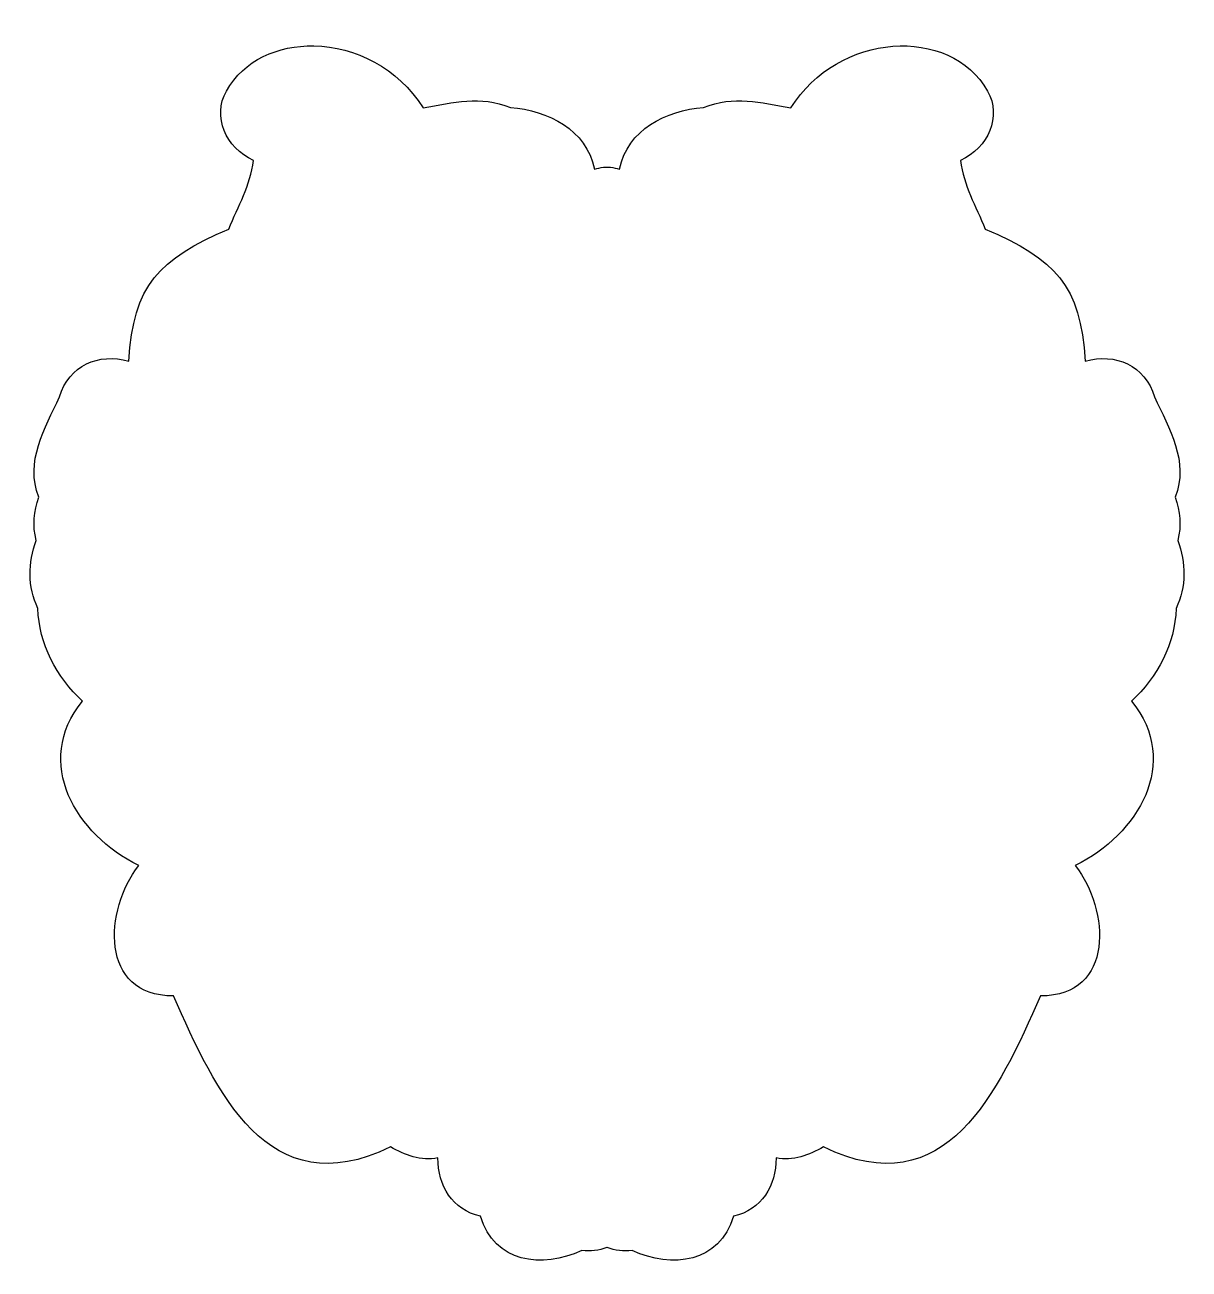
# Model space of a CAD drawing. Header units: centimetres. Extents: x -5.9 to 3.5, y 0 to 10.2.
import ezdxf

# ---------------------------------------------------------------- set-up
doc = ezdxf.new("R2010")
doc.units = ezdxf.units.CM
doc.header["$MEASUREMENT"] = 0
doc.layers.add('Layer 1', color=7, linetype='Continuous')

msp = doc.modelspace()

# ---------------------------------------------------------------- linework, layer by layer
at = {"layer": 'Layer 1', "color": 216}
msp.add_open_spline([(-3.59089, 10.02574), (-3.88477, 10.03185), (-4.16251, 9.91011), (-4.30526, 9.65698), (-4.30526, 9.65698), (-4.42182, 9.4503), (-4.31122, 9.1953), (-4.0845, 9.0906), (-4.0845, 9.0906), (-4.1096, 8.88388), (-4.20997, 8.72149), (-4.28542, 8.53167), (-4.28542, 8.53167), (-4.85775, 8.28731), (-5.06335, 8.07294), (-5.10067, 7.45349), (-5.10067, 7.45349), (-5.34657, 7.52569), (-5.58974, 7.41843), (-5.66539, 7.16328), (-5.66539, 7.16328), (-5.78616, 6.90552), (-5.94819, 6.63456), (-5.83571, 6.34473), (-5.83571, 6.34473), (-5.87394, 6.22937), (-5.88788, 6.11183), (-5.85556, 5.9925), (-5.85556, 5.9925), (-5.92351, 5.80868), (-5.92784, 5.61671), (-5.84233, 5.43687), (-5.84233, 5.43687), (-5.83468, 5.15141), (-5.68796, 4.87495), (-5.47935, 4.68198), (-5.47935, 4.68198), (-5.88374, 4.17765), (-5.5341, 3.59574), (-5.01964, 3.33922), (-5.01964, 3.33922), (-5.30197, 2.98125), (-5.34271, 2.27545), (-4.73687, 2.27676), (-4.73687, 2.27676), (-4.39077, 1.49983), (-3.96817, 0.55297), (-2.96747, 1.04562), (-2.96747, 1.04562), (-2.85018, 0.97652), (-2.71783, 0.92808), (-2.58051, 0.95632), (-2.58051, 0.95632), (-2.58169, 0.72559), (-2.46374, 0.53385), (-2.23242, 0.47924), (-2.23242, 0.47924), (-2.12266, 0.10185), (-1.73216, 0.04837), (-1.40643, 0.19978), (-1.40643, 0.19978), (-1.33708, 0.19029), (-1.26716, 0.20077), (-1.2022, 0.22541), (-1.2022, 0.22541), (-1.2017, 0.22522), (-1.20104, 0.2256), (-1.20055, 0.22541), (-1.20055, 0.22541), (-1.13559, 0.20077), (-1.06648, 0.1903), (-0.99715, 0.19978), (-0.99715, 0.19978), (-0.67141, 0.04837), (-0.28092, 0.10185), (-0.17115, 0.47924), (-0.17115, 0.47924), (0.06017, 0.53385), (0.17812, 0.72559), (0.17694, 0.95632), (0.17694, 0.95632), (0.31426, 0.92808), (0.44661, 0.97652), (0.56389, 1.04562), (0.56389, 1.04562), (1.5646, 0.55297), (1.98721, 1.49983), (2.3333, 2.27676), (2.3333, 2.27676), (2.93914, 2.27545), (2.8984, 2.98125), (2.61607, 3.33922), (2.61607, 3.33922), (3.13053, 3.59574), (3.48016, 4.17765), (3.07578, 4.68198), (3.07578, 4.68198), (3.28438, 4.87495), (3.43111, 5.15141), (3.43876, 5.43687), (3.43876, 5.43687), (3.52426, 5.61671), (3.51994, 5.80868), (3.45199, 5.9925), (3.45199, 5.9925), (3.48431, 6.11183), (3.47037, 6.22937), (3.43214, 6.34473), (3.43214, 6.34473), (3.54461, 6.63456), (3.38259, 6.90552), (3.26182, 7.16328), (3.26182, 7.16328), (3.18617, 7.41843), (2.943, 7.52569), (2.6971, 7.45349), (2.6971, 7.45349), (2.65978, 8.07294), (2.45418, 8.28731), (1.88185, 8.53167), (1.88185, 8.53167), (1.8064, 8.72149), (1.70603, 8.88388), (1.68093, 9.0906), (1.68093, 9.0906), (1.90765, 9.1953), (2.01825, 9.4503), (1.90169, 9.65698), (1.90169, 9.65698), (1.59714, 10.197), (0.67859, 10.13727), (0.29849, 9.51973), (0.29849, 9.51973), (0.04675, 9.56491), (-0.16342, 9.62348), (-0.41424, 9.52386), (-0.41424, 9.52386), (-0.72127, 9.50001), (-1.03478, 9.3415), (-1.09967, 9.02032), (-1.09967, 9.02032), (-1.12374, 9.02765), (-1.14833, 9.03276), (-1.17326, 9.03521), (-1.17326, 9.03521), (-1.17326, 9.03521), (-1.17326, 9.03686), (-1.17326, 9.03686), (-1.17326, 9.03686), (-1.18126, 9.03699), (-1.18925, 9.03709), (-1.19724, 9.03686), (-1.19724, 9.03686), (-1.20026, 9.037), (-1.2033, 9.03678), (-1.20633, 9.03686), (-1.20633, 9.03686), (-1.21432, 9.03709), (-1.22231, 9.03699), (-1.23031, 9.03686), (-1.23031, 9.03686), (-1.23031, 9.03686), (-1.23031, 9.03521), (-1.23031, 9.03521), (-1.23031, 9.03521), (-1.25524, 9.03276), (-1.27983, 9.02765), (-1.3039, 9.02032), (-1.3039, 9.02032), (-1.36879, 9.3415), (-1.6823, 9.50001), (-1.98933, 9.52386), (-1.98933, 9.52386), (-2.24015, 9.62348), (-2.45032, 9.56491), (-2.70206, 9.51973), (-2.70206, 9.51973), (-2.90399, 9.8478), (-3.25782, 10.01882), (-3.59089, 10.02574)], degree=3, knots=[0, 0, 0, 0, 0.02173913, 0.02173913, 0.02173913, 0.02173913, 0.04347826, 0.04347826, 0.04347826, 0.04347826, 0.06521739, 0.06521739, 0.06521739, 0.06521739, 0.08695652, 0.08695652, 0.08695652, 0.08695652, 0.10869565, 0.10869565, 0.10869565, 0.10869565, 0.13043478, 0.13043478, 0.13043478, 0.13043478, 0.15217391, 0.15217391, 0.15217391, 0.15217391, 0.17391304, 0.17391304, 0.17391304, 0.17391304, 0.19565217, 0.19565217, 0.19565217, 0.19565217, 0.2173913, 0.2173913, 0.2173913, 0.2173913, 0.23913043, 0.23913043, 0.23913043, 0.23913043, 0.26086957, 0.26086957, 0.26086957, 0.26086957, 0.2826087, 0.2826087, 0.2826087, 0.2826087, 0.30434783, 0.30434783, 0.30434783, 0.30434783, 0.32608696, 0.32608696, 0.32608696, 0.32608696, 0.34782609, 0.34782609, 0.34782609, 0.34782609, 0.36956522, 0.36956522, 0.36956522, 0.36956522, 0.39130435, 0.39130435, 0.39130435, 0.39130435, 0.41304348, 0.41304348, 0.41304348, 0.41304348, 0.43478261, 0.43478261, 0.43478261, 0.43478261, 0.45652174, 0.45652174, 0.45652174, 0.45652174, 0.47826087, 0.47826087, 0.47826087, 0.47826087, 0.5, 0.5, 0.5, 0.5, 0.52173913, 0.52173913, 0.52173913, 0.52173913, 0.54347826, 0.54347826, 0.54347826, 0.54347826, 0.56521739, 0.56521739, 0.56521739, 0.56521739, 0.58695652, 0.58695652, 0.58695652, 0.58695652, 0.60869565, 0.60869565, 0.60869565, 0.60869565, 0.63043478, 0.63043478, 0.63043478, 0.63043478, 0.65217391, 0.65217391, 0.65217391, 0.65217391, 0.67391304, 0.67391304, 0.67391304, 0.67391304, 0.69565217, 0.69565217, 0.69565217, 0.69565217, 0.7173913, 0.7173913, 0.7173913, 0.7173913, 0.73913043, 0.73913043, 0.73913043, 0.73913043, 0.76086957, 0.76086957, 0.76086957, 0.76086957, 0.7826087, 0.7826087, 0.7826087, 0.7826087, 0.80434783, 0.80434783, 0.80434783, 0.80434783, 0.82608696, 0.82608696, 0.82608696, 0.82608696, 0.84782609, 0.84782609, 0.84782609, 0.84782609, 0.86956522, 0.86956522, 0.86956522, 0.86956522, 0.89130435, 0.89130435, 0.89130435, 0.89130435, 0.91304348, 0.91304348, 0.91304348, 0.91304348, 0.93478261, 0.93478261, 0.93478261, 0.93478261, 0.95652174, 0.95652174, 0.95652174, 0.95652174, 1, 1, 1, 1], dxfattribs=at)

doc.saveas('drawing.dxf')
